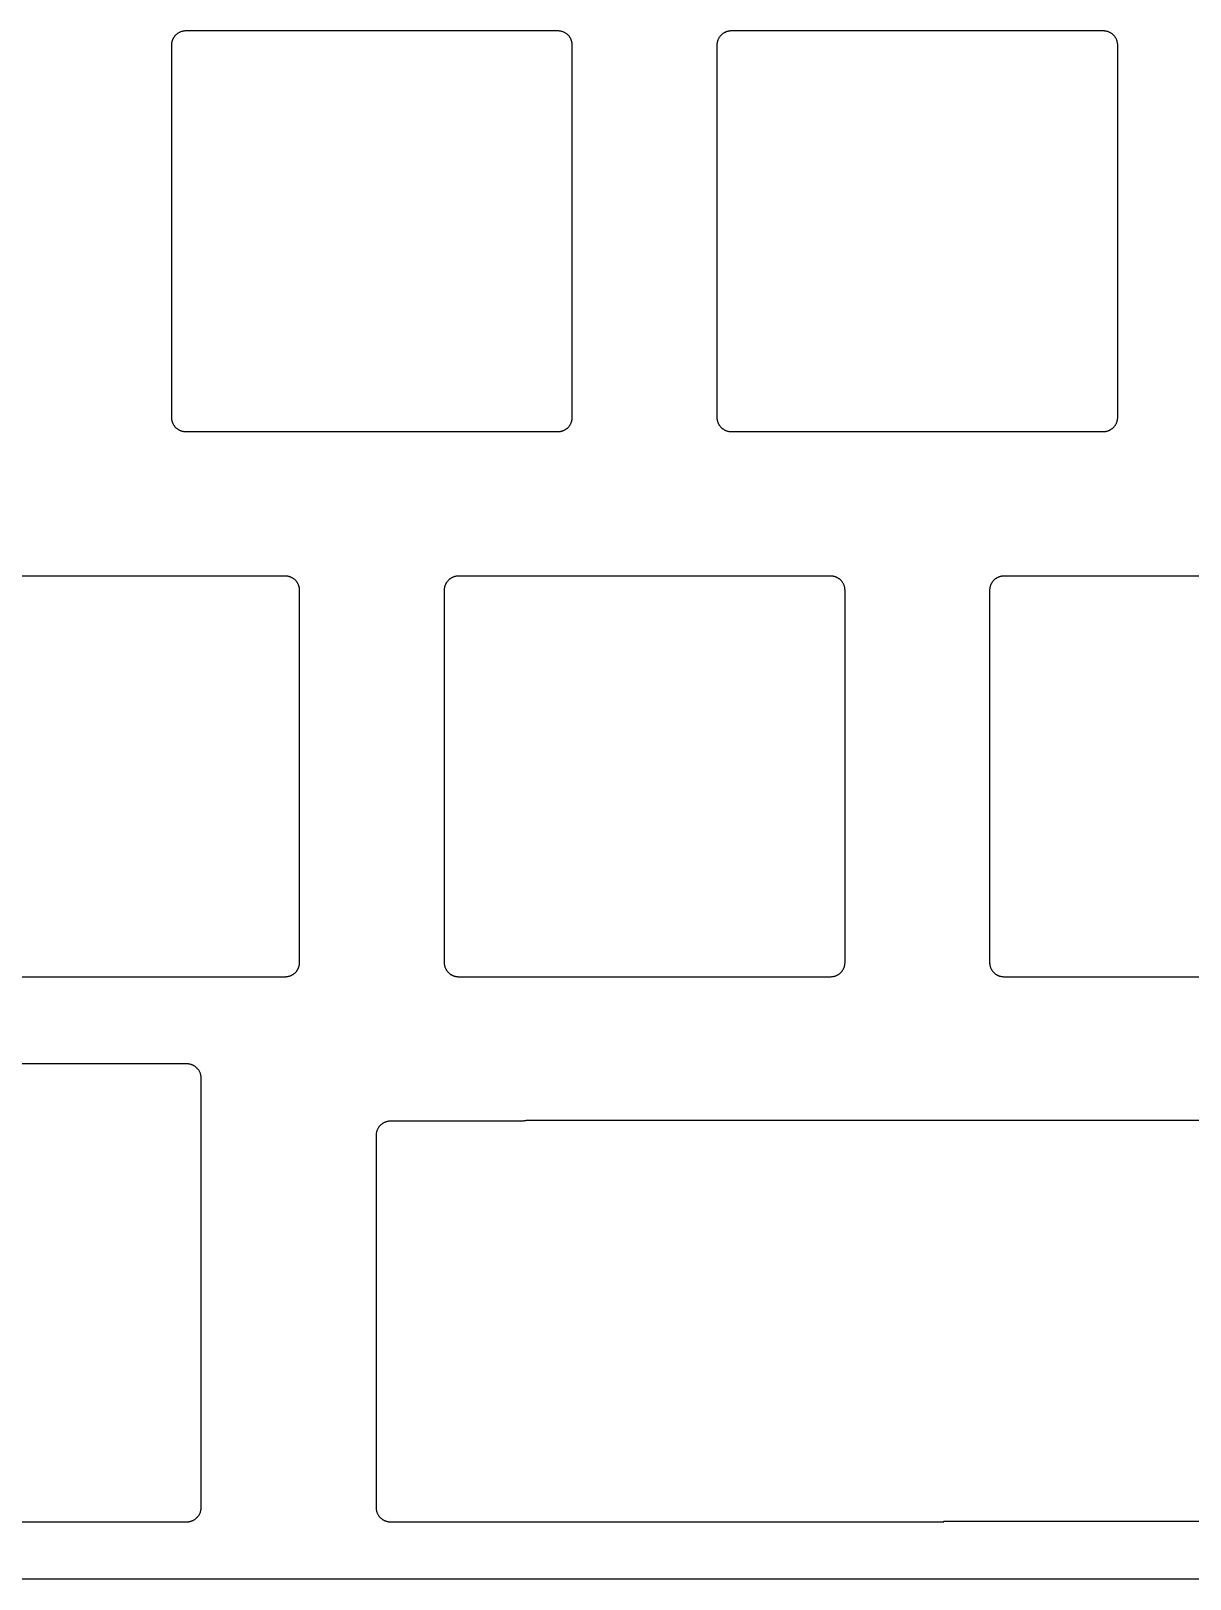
# Model space of a CAD drawing. Header units: millimetres. Extents: x -2014 to -1710, y 1046 to 1151.
# Drawn here: x -1907.1 to -1866.6, y 1051.6 to 1105.7 of the extents above; entities that cross this region are included whole.
import ezdxf

# ---------------------------------------------------------------- set-up
doc = ezdxf.new("R2010")
doc.units = ezdxf.units.MM
doc.layers.add('Layer 01', color=1, linetype='Continuous', true_color=0xff0000)

msp = doc.modelspace()

# ---------------------------------------------------------------- linework, layer by layer
at = {"layer": 'Layer 01', "color": 254, "true_color": 0xcad1ee}
for points in [[(-1901.71549, 1105.705865), (-1901.732561, 1105.705574), (-1901.749611, 1105.7047), (-1901.766622, 1105.703244), (-1901.783574, 1105.701208), (-1901.800445, 1105.698595), (-1901.817218, 1105.695407), (-1901.833872, 1105.691649), (-1901.850389, 1105.687324), (-1901.866748, 1105.682438), (-1901.88293, 1105.676996), (-1901.898917, 1105.671004), (-1901.914691, 1105.664471), (-1901.930232, 1105.657403), (-1901.945523, 1105.649808), (-1901.960545, 1105.641695), (-1901.975282, 1105.633075), (-1901.989716, 1105.623956), (-1902.00383, 1105.61435), (-1902.017608, 1105.604268), (-1902.031034, 1105.593721), (-1902.044092, 1105.582722), (-1902.056767, 1105.571283), (-1902.069044, 1105.559419), (-1902.080908, 1105.547142), (-1902.092347, 1105.534467), (-1902.103346, 1105.521409), (-1902.113893, 1105.507983), (-1902.123975, 1105.494205), (-1902.133581, 1105.480091), (-1902.1427, 1105.465657), (-1902.151321, 1105.45092), (-1902.159433, 1105.435898), (-1902.167028, 1105.420607), (-1902.174096, 1105.405066), (-1902.180629, 1105.389292), (-1902.186621, 1105.373305), (-1902.192063, 1105.357122), (-1902.196949, 1105.340764), (-1902.201274, 1105.324247), (-1902.205032, 1105.307593), (-1902.20822, 1105.29082), (-1902.210833, 1105.273949), (-1902.212869, 1105.256997), (-1902.214325, 1105.239986), (-1902.215199, 1105.222936), (-1902.21549, 1105.205865)], [(-1888.71549, 1105.705865), (-1901.71549, 1105.705865)], [(-1888.21549, 1105.205865), (-1888.215782, 1105.222936), (-1888.216656, 1105.239986), (-1888.218112, 1105.256997), (-1888.220147, 1105.273949), (-1888.222761, 1105.29082), (-1888.225948, 1105.307593), (-1888.229707, 1105.324247), (-1888.234032, 1105.340764), (-1888.238918, 1105.357122), (-1888.24436, 1105.373305), (-1888.250351, 1105.389292), (-1888.256885, 1105.405066), (-1888.263953, 1105.420607), (-1888.271548, 1105.435898), (-1888.27966, 1105.45092), (-1888.288281, 1105.465657), (-1888.297399, 1105.480091), (-1888.307005, 1105.494205), (-1888.317088, 1105.507983), (-1888.327635, 1105.521409), (-1888.338634, 1105.534467), (-1888.350072, 1105.547142), (-1888.361937, 1105.559419), (-1888.374214, 1105.571283), (-1888.386888, 1105.582722), (-1888.399946, 1105.593721), (-1888.413372, 1105.604268), (-1888.42715, 1105.61435), (-1888.441264, 1105.623956), (-1888.455698, 1105.633075), (-1888.470435, 1105.641695), (-1888.485458, 1105.649808), (-1888.500749, 1105.657403), (-1888.51629, 1105.664471), (-1888.532063, 1105.671004), (-1888.54805, 1105.676996), (-1888.564233, 1105.682438), (-1888.580592, 1105.687324), (-1888.597108, 1105.691649), (-1888.613762, 1105.695407), (-1888.630535, 1105.698595), (-1888.647407, 1105.701208), (-1888.664358, 1105.703244), (-1888.681369, 1105.7047), (-1888.69842, 1105.705574), (-1888.71549, 1105.705865)], [(-1882.66549, 1105.705865), (-1882.682561, 1105.705574), (-1882.699611, 1105.7047), (-1882.716622, 1105.703244), (-1882.733574, 1105.701208), (-1882.750445, 1105.698595), (-1882.767218, 1105.695407), (-1882.783872, 1105.691649), (-1882.800389, 1105.687324), (-1882.816748, 1105.682438), (-1882.83293, 1105.676996), (-1882.848917, 1105.671004), (-1882.864691, 1105.664471), (-1882.880232, 1105.657403), (-1882.895523, 1105.649808), (-1882.910545, 1105.641695), (-1882.925282, 1105.633075), (-1882.939716, 1105.623956), (-1882.95383, 1105.61435), (-1882.967608, 1105.604268), (-1882.981034, 1105.593721), (-1882.994092, 1105.582722), (-1883.006767, 1105.571283), (-1883.019044, 1105.559419), (-1883.030908, 1105.547142), (-1883.042347, 1105.534467), (-1883.053346, 1105.521409), (-1883.063893, 1105.507983), (-1883.073975, 1105.494205), (-1883.083581, 1105.480091), (-1883.0927, 1105.465657), (-1883.101321, 1105.45092), (-1883.109433, 1105.435898), (-1883.117028, 1105.420607), (-1883.124096, 1105.405066), (-1883.130629, 1105.389292), (-1883.136621, 1105.373305), (-1883.142063, 1105.357122), (-1883.146949, 1105.340764), (-1883.151274, 1105.324247), (-1883.155032, 1105.307593), (-1883.15822, 1105.29082), (-1883.160833, 1105.273949), (-1883.162869, 1105.256997), (-1883.164325, 1105.239986), (-1883.165199, 1105.222936), (-1883.16549, 1105.205865)], [(-1869.66549, 1105.705865), (-1882.66549, 1105.705865)], [(-1869.16549, 1105.205865), (-1869.165782, 1105.222936), (-1869.166656, 1105.239986), (-1869.168112, 1105.256997), (-1869.170147, 1105.273949), (-1869.172761, 1105.29082), (-1869.175948, 1105.307593), (-1869.179707, 1105.324247), (-1869.184032, 1105.340764), (-1869.188918, 1105.357122), (-1869.19436, 1105.373305), (-1869.200351, 1105.389292), (-1869.206885, 1105.405066), (-1869.213953, 1105.420607), (-1869.221548, 1105.435898), (-1869.22966, 1105.45092), (-1869.238281, 1105.465657), (-1869.247399, 1105.480091), (-1869.257005, 1105.494205), (-1869.267088, 1105.507983), (-1869.277635, 1105.521409), (-1869.288634, 1105.534467), (-1869.300072, 1105.547142), (-1869.311937, 1105.559419), (-1869.324214, 1105.571283), (-1869.336888, 1105.582722), (-1869.349946, 1105.593721), (-1869.363372, 1105.604268), (-1869.37715, 1105.61435), (-1869.391264, 1105.623956), (-1869.405698, 1105.633075), (-1869.420435, 1105.641695), (-1869.435458, 1105.649808), (-1869.450749, 1105.657403), (-1869.46629, 1105.664471), (-1869.482063, 1105.671004), (-1869.49805, 1105.676996), (-1869.514233, 1105.682438), (-1869.530592, 1105.687324), (-1869.547108, 1105.691649), (-1869.563762, 1105.695407), (-1869.580535, 1105.698595), (-1869.597407, 1105.701208), (-1869.614358, 1105.703244), (-1869.631369, 1105.7047), (-1869.64842, 1105.705574), (-1869.66549, 1105.705865)], [(-1902.21549, 1105.205865), (-1902.21549, 1092.205865)], [(-1888.21549, 1092.205865), (-1888.21549, 1105.205865)], [(-1883.16549, 1105.205865), (-1883.16549, 1092.205865)], [(-1869.16549, 1104.710788), (-1869.16549, 1105.205865)], [(-1869.165478, 1104.705847), (-1869.16549, 1104.710788)], [(-1869.165478, 1092.705847), (-1869.165478, 1104.705847)], [(-1869.16549, 1092.700906), (-1869.165478, 1092.705847)], [(-1869.16549, 1092.205865), (-1869.16549, 1092.700906)], [(-1902.21549, 1092.205865), (-1902.215199, 1092.188795), (-1902.214325, 1092.171744), (-1902.212869, 1092.154733), (-1902.210833, 1092.137782), (-1902.20822, 1092.12091), (-1902.205032, 1092.104137), (-1902.201274, 1092.087483), (-1902.196949, 1092.070967), (-1902.192063, 1092.054608), (-1902.186621, 1092.038425), (-1902.180629, 1092.022438), (-1902.174096, 1092.006665), (-1902.167028, 1091.991123), (-1902.159433, 1091.975833), (-1902.151321, 1091.96081), (-1902.1427, 1091.946073), (-1902.133581, 1091.931639), (-1902.123975, 1091.917525), (-1902.113893, 1091.903747), (-1902.103346, 1091.890321), (-1902.092347, 1091.877263), (-1902.080908, 1091.864589), (-1902.069044, 1091.852312), (-1902.056767, 1091.840447), (-1902.044092, 1091.829009), (-1902.031034, 1091.81801), (-1902.017608, 1091.807463), (-1902.00383, 1091.79738), (-1901.989716, 1091.787774), (-1901.975282, 1091.778656), (-1901.960545, 1091.770035), (-1901.945523, 1091.761923), (-1901.930232, 1091.754328), (-1901.914691, 1091.74726), (-1901.898917, 1091.740726), (-1901.88293, 1091.734735), (-1901.866748, 1091.729293), (-1901.850389, 1091.724407), (-1901.833872, 1091.720082), (-1901.817218, 1091.716323), (-1901.800445, 1091.713135), (-1901.783574, 1091.710522), (-1901.766622, 1091.708487), (-1901.749611, 1091.707031), (-1901.732561, 1091.706157), (-1901.71549, 1091.705865)], [(-1888.71549, 1091.705865), (-1888.69842, 1091.706157), (-1888.681369, 1091.707031), (-1888.664358, 1091.708487), (-1888.647407, 1091.710522), (-1888.630535, 1091.713135), (-1888.613762, 1091.716323), (-1888.597108, 1091.720082), (-1888.580592, 1091.724407), (-1888.564233, 1091.729293), (-1888.54805, 1091.734735), (-1888.532063, 1091.740726), (-1888.51629, 1091.74726), (-1888.500749, 1091.754328), (-1888.485458, 1091.761923), (-1888.470435, 1091.770035), (-1888.455698, 1091.778656), (-1888.441264, 1091.787774), (-1888.42715, 1091.79738), (-1888.413372, 1091.807463), (-1888.399946, 1091.81801), (-1888.386888, 1091.829009), (-1888.374214, 1091.840447), (-1888.361937, 1091.852312), (-1888.350072, 1091.864589), (-1888.338634, 1091.877263), (-1888.327635, 1091.890321), (-1888.317088, 1091.903747), (-1888.307005, 1091.917525), (-1888.297399, 1091.931639), (-1888.288281, 1091.946073), (-1888.27966, 1091.96081), (-1888.271548, 1091.975833), (-1888.263953, 1091.991123), (-1888.256885, 1092.006665), (-1888.250351, 1092.022438), (-1888.24436, 1092.038425), (-1888.238918, 1092.054608), (-1888.234032, 1092.070967), (-1888.229707, 1092.087483), (-1888.225948, 1092.104137), (-1888.222761, 1092.12091), (-1888.220147, 1092.137782), (-1888.218112, 1092.154733), (-1888.216656, 1092.171744), (-1888.215782, 1092.188795), (-1888.21549, 1092.205865)], [(-1883.16549, 1092.205865), (-1883.165199, 1092.188795), (-1883.164325, 1092.171744), (-1883.162869, 1092.154733), (-1883.160833, 1092.137782), (-1883.15822, 1092.12091), (-1883.155032, 1092.104137), (-1883.151274, 1092.087483), (-1883.146949, 1092.070967), (-1883.142063, 1092.054608), (-1883.136621, 1092.038425), (-1883.130629, 1092.022438), (-1883.124096, 1092.006665), (-1883.117028, 1091.991123), (-1883.109433, 1091.975833), (-1883.101321, 1091.96081), (-1883.0927, 1091.946073), (-1883.083581, 1091.931639), (-1883.073975, 1091.917525), (-1883.063893, 1091.903747), (-1883.053346, 1091.890321), (-1883.042347, 1091.877263), (-1883.030908, 1091.864589), (-1883.019044, 1091.852312), (-1883.006767, 1091.840447), (-1882.994092, 1091.829009), (-1882.981034, 1091.81801), (-1882.967608, 1091.807463), (-1882.95383, 1091.79738), (-1882.939716, 1091.787774), (-1882.925282, 1091.778656), (-1882.910545, 1091.770035), (-1882.895523, 1091.761923), (-1882.880232, 1091.754328), (-1882.864691, 1091.74726), (-1882.848917, 1091.740726), (-1882.83293, 1091.734735), (-1882.816748, 1091.729293), (-1882.800389, 1091.724407), (-1882.783872, 1091.720082), (-1882.767218, 1091.716323), (-1882.750445, 1091.713135), (-1882.733574, 1091.710522), (-1882.716622, 1091.708487), (-1882.699611, 1091.707031), (-1882.682561, 1091.706157), (-1882.66549, 1091.705865)], [(-1869.66549, 1091.705865), (-1869.64842, 1091.706157), (-1869.631369, 1091.707031), (-1869.614358, 1091.708487), (-1869.597407, 1091.710522), (-1869.580535, 1091.713135), (-1869.563762, 1091.716323), (-1869.547108, 1091.720082), (-1869.530592, 1091.724407), (-1869.514233, 1091.729293), (-1869.49805, 1091.734735), (-1869.482063, 1091.740726), (-1869.46629, 1091.74726), (-1869.450749, 1091.754328), (-1869.435458, 1091.761923), (-1869.420435, 1091.770035), (-1869.405698, 1091.778656), (-1869.391264, 1091.787774), (-1869.37715, 1091.79738), (-1869.363372, 1091.807463), (-1869.349946, 1091.81801), (-1869.336888, 1091.829009), (-1869.324214, 1091.840447), (-1869.311937, 1091.852312), (-1869.300072, 1091.864589), (-1869.288634, 1091.877263), (-1869.277635, 1091.890321), (-1869.267088, 1091.903747), (-1869.257005, 1091.917525), (-1869.247399, 1091.931639), (-1869.238281, 1091.946073), (-1869.22966, 1091.96081), (-1869.221548, 1091.975833), (-1869.213953, 1091.991123), (-1869.206885, 1092.006665), (-1869.200351, 1092.022438), (-1869.19436, 1092.038425), (-1869.188918, 1092.054608), (-1869.184032, 1092.070967), (-1869.179707, 1092.087483), (-1869.175948, 1092.104137), (-1869.172761, 1092.12091), (-1869.170147, 1092.137782), (-1869.168112, 1092.154733), (-1869.166656, 1092.171744), (-1869.165782, 1092.188795), (-1869.16549, 1092.205865)], [(-1901.71549, 1091.705865), (-1901.221548, 1091.705865)], [(-1901.221548, 1091.705865), (-1901.2155, 1091.705847)], [(-1901.2155, 1091.705847), (-1889.215486, 1091.705847)], [(-1889.215486, 1091.705847), (-1889.209445, 1091.705865)], [(-1889.209445, 1091.705865), (-1888.71549, 1091.705865)], [(-1882.66549, 1091.705865), (-1882.171529, 1091.705865)], [(-1882.171529, 1091.705865), (-1882.165481, 1091.705847)], [(-1882.165481, 1091.705847), (-1870.165478, 1091.705847)], [(-1870.165478, 1091.705847), (-1870.159427, 1091.705865)], [(-1870.159427, 1091.705865), (-1869.66549, 1091.705865)], [(-1898.24049, 1086.655865), (-1911.24049, 1086.655865)], [(-1897.74049, 1086.155865), (-1897.740782, 1086.172936), (-1897.741656, 1086.189986), (-1897.743112, 1086.206997), (-1897.745147, 1086.223949), (-1897.747761, 1086.24082), (-1897.750948, 1086.257593), (-1897.754707, 1086.274247), (-1897.759032, 1086.290764), (-1897.763918, 1086.307122), (-1897.76936, 1086.323305), (-1897.775351, 1086.339292), (-1897.781885, 1086.355066), (-1897.788953, 1086.370607), (-1897.796548, 1086.385898), (-1897.80466, 1086.40092), (-1897.813281, 1086.415657), (-1897.822399, 1086.430091), (-1897.832005, 1086.444205), (-1897.842088, 1086.457983), (-1897.852635, 1086.471409), (-1897.863634, 1086.484467), (-1897.875072, 1086.497142), (-1897.886937, 1086.509419), (-1897.899214, 1086.521283), (-1897.911888, 1086.532722), (-1897.924946, 1086.543721), (-1897.938372, 1086.554268), (-1897.95215, 1086.56435), (-1897.966264, 1086.573956), (-1897.980698, 1086.583075), (-1897.995435, 1086.591695), (-1898.010458, 1086.599808), (-1898.025749, 1086.607403), (-1898.04129, 1086.614471), (-1898.057063, 1086.621004), (-1898.07305, 1086.626996), (-1898.089233, 1086.632438), (-1898.105592, 1086.637324), (-1898.122108, 1086.641649), (-1898.138762, 1086.645407), (-1898.155535, 1086.648595), (-1898.172407, 1086.651208), (-1898.189358, 1086.653244), (-1898.206369, 1086.6547), (-1898.22342, 1086.655574), (-1898.24049, 1086.655865)], [(-1892.19049, 1086.655865), (-1892.207561, 1086.655574), (-1892.224611, 1086.6547), (-1892.241622, 1086.653244), (-1892.258574, 1086.651208), (-1892.275445, 1086.648595), (-1892.292218, 1086.645407), (-1892.308872, 1086.641649), (-1892.325389, 1086.637324), (-1892.341748, 1086.632438), (-1892.35793, 1086.626996), (-1892.373917, 1086.621004), (-1892.389691, 1086.614471), (-1892.405232, 1086.607403), (-1892.420523, 1086.599808), (-1892.435545, 1086.591695), (-1892.450282, 1086.583075), (-1892.464716, 1086.573956), (-1892.47883, 1086.56435), (-1892.492608, 1086.554268), (-1892.506034, 1086.543721), (-1892.519092, 1086.532722), (-1892.531767, 1086.521283), (-1892.544044, 1086.509419), (-1892.555908, 1086.497142), (-1892.567347, 1086.484467), (-1892.578346, 1086.471409), (-1892.588893, 1086.457983), (-1892.598975, 1086.444205), (-1892.608581, 1086.430091), (-1892.6177, 1086.415657), (-1892.626321, 1086.40092), (-1892.634433, 1086.385898), (-1892.642028, 1086.370607), (-1892.649096, 1086.355066), (-1892.655629, 1086.339292), (-1892.661621, 1086.323305), (-1892.667063, 1086.307122), (-1892.671949, 1086.290764), (-1892.676274, 1086.274247), (-1892.680032, 1086.257593), (-1892.68322, 1086.24082), (-1892.685833, 1086.223949), (-1892.687869, 1086.206997), (-1892.689325, 1086.189986), (-1892.690199, 1086.172936), (-1892.69049, 1086.155865)], [(-1879.19049, 1086.655865), (-1892.19049, 1086.655865)], [(-1878.69049, 1086.155865), (-1878.690782, 1086.172936), (-1878.691656, 1086.189986), (-1878.693112, 1086.206997), (-1878.695147, 1086.223949), (-1878.697761, 1086.24082), (-1878.700948, 1086.257593), (-1878.704707, 1086.274247), (-1878.709032, 1086.290764), (-1878.713918, 1086.307122), (-1878.71936, 1086.323305), (-1878.725351, 1086.339292), (-1878.731885, 1086.355066), (-1878.738953, 1086.370607), (-1878.746548, 1086.385898), (-1878.75466, 1086.40092), (-1878.763281, 1086.415657), (-1878.772399, 1086.430091), (-1878.782005, 1086.444205), (-1878.792088, 1086.457983), (-1878.802635, 1086.471409), (-1878.813634, 1086.484467), (-1878.825072, 1086.497142), (-1878.836937, 1086.509419), (-1878.849214, 1086.521283), (-1878.861888, 1086.532722), (-1878.874946, 1086.543721), (-1878.888372, 1086.554268), (-1878.90215, 1086.56435), (-1878.916264, 1086.573956), (-1878.930698, 1086.583075), (-1878.945435, 1086.591695), (-1878.960458, 1086.599808), (-1878.975749, 1086.607403), (-1878.99129, 1086.614471), (-1879.007063, 1086.621004), (-1879.02305, 1086.626996), (-1879.039233, 1086.632438), (-1879.055592, 1086.637324), (-1879.072108, 1086.641649), (-1879.088762, 1086.645407), (-1879.105535, 1086.648595), (-1879.122407, 1086.651208), (-1879.139358, 1086.653244), (-1879.156369, 1086.6547), (-1879.17342, 1086.655574), (-1879.19049, 1086.655865)], [(-1873.14049, 1086.655865), (-1873.157561, 1086.655574), (-1873.174611, 1086.6547), (-1873.191622, 1086.653244), (-1873.208574, 1086.651208), (-1873.225445, 1086.648595), (-1873.242218, 1086.645407), (-1873.258872, 1086.641649), (-1873.275389, 1086.637324), (-1873.291748, 1086.632438), (-1873.30793, 1086.626996), (-1873.323917, 1086.621004), (-1873.339691, 1086.614471), (-1873.355232, 1086.607403), (-1873.370523, 1086.599808), (-1873.385545, 1086.591695), (-1873.400282, 1086.583075), (-1873.414716, 1086.573956), (-1873.42883, 1086.56435), (-1873.442608, 1086.554268), (-1873.456034, 1086.543721), (-1873.469092, 1086.532722), (-1873.481767, 1086.521283), (-1873.494044, 1086.509419), (-1873.505908, 1086.497142), (-1873.517347, 1086.484467), (-1873.528346, 1086.471409), (-1873.538893, 1086.457983), (-1873.548975, 1086.444205), (-1873.558581, 1086.430091), (-1873.5677, 1086.415657), (-1873.576321, 1086.40092), (-1873.584433, 1086.385898), (-1873.592028, 1086.370607), (-1873.599096, 1086.355066), (-1873.605629, 1086.339292), (-1873.611621, 1086.323305), (-1873.617063, 1086.307122), (-1873.621949, 1086.290764), (-1873.626274, 1086.274247), (-1873.630032, 1086.257593), (-1873.63322, 1086.24082), (-1873.635833, 1086.223949), (-1873.637869, 1086.206997), (-1873.639325, 1086.189986), (-1873.640199, 1086.172936), (-1873.64049, 1086.155865)], [(-1860.14049, 1086.655865), (-1873.14049, 1086.655865)], [(-1897.74049, 1073.155865), (-1897.74049, 1086.155865)], [(-1892.69049, 1086.155865), (-1892.69049, 1073.155865)], [(-1878.69049, 1085.661911), (-1878.69049, 1086.155865)], [(-1873.64049, 1086.155865), (-1873.64049, 1073.155865)], [(-1878.690472, 1085.65587), (-1878.69049, 1085.661911)], [(-1878.690472, 1073.655856), (-1878.690472, 1085.65587)], [(-1878.69049, 1073.649808), (-1878.690472, 1073.655856)], [(-1878.69049, 1073.155865), (-1878.69049, 1073.649808)], [(-1898.24049, 1072.655865), (-1898.22342, 1072.656157), (-1898.206369, 1072.657031), (-1898.189358, 1072.658487), (-1898.172407, 1072.660522), (-1898.155535, 1072.663135), (-1898.138762, 1072.666323), (-1898.122108, 1072.670082), (-1898.105592, 1072.674407), (-1898.089233, 1072.679293), (-1898.07305, 1072.684735), (-1898.057063, 1072.690726), (-1898.04129, 1072.69726), (-1898.025749, 1072.704328), (-1898.010458, 1072.711923), (-1897.995435, 1072.720035), (-1897.980698, 1072.728656), (-1897.966264, 1072.737774), (-1897.95215, 1072.74738), (-1897.938372, 1072.757463), (-1897.924946, 1072.76801), (-1897.911888, 1072.779009), (-1897.899214, 1072.790447), (-1897.886937, 1072.802312), (-1897.875072, 1072.814589), (-1897.863634, 1072.827263), (-1897.852635, 1072.840321), (-1897.842088, 1072.853747), (-1897.832005, 1072.867525), (-1897.822399, 1072.881639), (-1897.813281, 1072.896073), (-1897.80466, 1072.91081), (-1897.796548, 1072.925833), (-1897.788953, 1072.941123), (-1897.781885, 1072.956665), (-1897.775351, 1072.972438), (-1897.76936, 1072.988425), (-1897.763918, 1073.004608), (-1897.759032, 1073.020967), (-1897.754707, 1073.037483), (-1897.750948, 1073.054137), (-1897.747761, 1073.07091), (-1897.745147, 1073.087782), (-1897.743112, 1073.104733), (-1897.741656, 1073.121744), (-1897.740782, 1073.138795), (-1897.74049, 1073.155865)], [(-1892.69049, 1073.155865), (-1892.690199, 1073.138795), (-1892.689325, 1073.121744), (-1892.687869, 1073.104733), (-1892.685833, 1073.087782), (-1892.68322, 1073.07091), (-1892.680032, 1073.054137), (-1892.676274, 1073.037483), (-1892.671949, 1073.020967), (-1892.667063, 1073.004608), (-1892.661621, 1072.988425), (-1892.655629, 1072.972438), (-1892.649096, 1072.956665), (-1892.642028, 1072.941123), (-1892.634433, 1072.925833), (-1892.626321, 1072.91081), (-1892.6177, 1072.896073), (-1892.608581, 1072.881639), (-1892.598975, 1072.867525), (-1892.588893, 1072.853747), (-1892.578346, 1072.840321), (-1892.567347, 1072.827263), (-1892.555908, 1072.814589), (-1892.544044, 1072.802312), (-1892.531767, 1072.790447), (-1892.519092, 1072.779009), (-1892.506034, 1072.76801), (-1892.492608, 1072.757463), (-1892.47883, 1072.74738), (-1892.464716, 1072.737774), (-1892.450282, 1072.728656), (-1892.435545, 1072.720035), (-1892.420523, 1072.711923), (-1892.405232, 1072.704328), (-1892.389691, 1072.69726), (-1892.373917, 1072.690726), (-1892.35793, 1072.684735), (-1892.341748, 1072.679293), (-1892.325389, 1072.674407), (-1892.308872, 1072.670082), (-1892.292218, 1072.666323), (-1892.275445, 1072.663135), (-1892.258574, 1072.660522), (-1892.241622, 1072.658487), (-1892.224611, 1072.657031), (-1892.207561, 1072.656157), (-1892.19049, 1072.655865)], [(-1879.19049, 1072.655865), (-1879.17342, 1072.656157), (-1879.156369, 1072.657031), (-1879.139358, 1072.658487), (-1879.122407, 1072.660522), (-1879.105535, 1072.663135), (-1879.088762, 1072.666323), (-1879.072108, 1072.670082), (-1879.055592, 1072.674407), (-1879.039233, 1072.679293), (-1879.02305, 1072.684735), (-1879.007063, 1072.690726), (-1878.99129, 1072.69726), (-1878.975749, 1072.704328), (-1878.960458, 1072.711923), (-1878.945435, 1072.720035), (-1878.930698, 1072.728656), (-1878.916264, 1072.737774), (-1878.90215, 1072.74738), (-1878.888372, 1072.757463), (-1878.874946, 1072.76801), (-1878.861888, 1072.779009), (-1878.849214, 1072.790447), (-1878.836937, 1072.802312), (-1878.825072, 1072.814589), (-1878.813634, 1072.827263), (-1878.802635, 1072.840321), (-1878.792088, 1072.853747), (-1878.782005, 1072.867525), (-1878.772399, 1072.881639), (-1878.763281, 1072.896073), (-1878.75466, 1072.91081), (-1878.746548, 1072.925833), (-1878.738953, 1072.941123), (-1878.731885, 1072.956665), (-1878.725351, 1072.972438), (-1878.71936, 1072.988425), (-1878.713918, 1073.004608), (-1878.709032, 1073.020967), (-1878.704707, 1073.037483), (-1878.700948, 1073.054137), (-1878.697761, 1073.07091), (-1878.695147, 1073.087782), (-1878.693112, 1073.104733), (-1878.691656, 1073.121744), (-1878.690782, 1073.138795), (-1878.69049, 1073.155865)], [(-1873.64049, 1073.155865), (-1873.640199, 1073.138795), (-1873.639325, 1073.121744), (-1873.637869, 1073.104733), (-1873.635833, 1073.087782), (-1873.63322, 1073.07091), (-1873.630032, 1073.054137), (-1873.626274, 1073.037483), (-1873.621949, 1073.020967), (-1873.617063, 1073.004608), (-1873.611621, 1072.988425), (-1873.605629, 1072.972438), (-1873.599096, 1072.956665), (-1873.592028, 1072.941123), (-1873.584433, 1072.925833), (-1873.576321, 1072.91081), (-1873.5677, 1072.896073), (-1873.558581, 1072.881639), (-1873.548975, 1072.867525), (-1873.538893, 1072.853747), (-1873.528346, 1072.840321), (-1873.517347, 1072.827263), (-1873.505908, 1072.814589), (-1873.494044, 1072.802312), (-1873.481767, 1072.790447), (-1873.469092, 1072.779009), (-1873.456034, 1072.76801), (-1873.442608, 1072.757463), (-1873.42883, 1072.74738), (-1873.414716, 1072.737774), (-1873.400282, 1072.728656), (-1873.385545, 1072.720035), (-1873.370523, 1072.711923), (-1873.355232, 1072.704328), (-1873.339691, 1072.69726), (-1873.323917, 1072.690726), (-1873.30793, 1072.684735), (-1873.291748, 1072.679293), (-1873.275389, 1072.674407), (-1873.258872, 1072.670082), (-1873.242218, 1072.666323), (-1873.225445, 1072.663135), (-1873.208574, 1072.660522), (-1873.191622, 1072.658487), (-1873.174611, 1072.657031), (-1873.157561, 1072.656157), (-1873.14049, 1072.655865)], [(-1911.24049, 1072.655865), (-1898.24049, 1072.655865)], [(-1892.19049, 1072.655865), (-1879.19049, 1072.655865)], [(-1873.14049, 1072.655865), (-1860.14049, 1072.655865)], [(-1901.676944, 1069.609283), (-1912.439465, 1069.609283)], [(-1901.176944, 1069.109283), (-1901.177235, 1069.126353), (-1901.178109, 1069.143404), (-1901.179565, 1069.160415), (-1901.181601, 1069.177366), (-1901.184214, 1069.194238), (-1901.187402, 1069.211011), (-1901.19116, 1069.227665), (-1901.195485, 1069.244181), (-1901.200371, 1069.26054), (-1901.205813, 1069.276723), (-1901.211804, 1069.29271), (-1901.218338, 1069.308483), (-1901.225406, 1069.324025), (-1901.233001, 1069.339315), (-1901.241113, 1069.354338), (-1901.249734, 1069.369075), (-1901.258853, 1069.383509), (-1901.268459, 1069.397623), (-1901.278541, 1069.411401), (-1901.289088, 1069.424827), (-1901.300087, 1069.437885), (-1901.311526, 1069.450559), (-1901.32339, 1069.462836), (-1901.335667, 1069.474701), (-1901.348342, 1069.486139), (-1901.3614, 1069.497139), (-1901.374826, 1069.507685), (-1901.388604, 1069.517768), (-1901.402718, 1069.527374), (-1901.417152, 1069.536493), (-1901.431889, 1069.545113), (-1901.446911, 1069.553226), (-1901.462202, 1069.56082), (-1901.477743, 1069.567889), (-1901.493517, 1069.574422), (-1901.509504, 1069.580413), (-1901.525686, 1069.585855), (-1901.542045, 1069.590742), (-1901.558562, 1069.595066), (-1901.575216, 1069.598825), (-1901.591989, 1069.602013), (-1901.60886, 1069.604626), (-1901.625812, 1069.606662), (-1901.642823, 1069.608117), (-1901.659873, 1069.608991), (-1901.676944, 1069.609283)], [(-1901.176944, 1054.105857), (-1901.176944, 1069.109283)], [(-1894.568749, 1067.605869), (-1894.585819, 1067.605577), (-1894.60287, 1067.604703), (-1894.619881, 1067.603247), (-1894.636832, 1067.601212), (-1894.653704, 1067.598599), (-1894.670477, 1067.595411), (-1894.687131, 1067.591652), (-1894.703647, 1067.587327), (-1894.720006, 1067.582441), (-1894.736189, 1067.576999), (-1894.752176, 1067.571008), (-1894.767949, 1067.564474), (-1894.783491, 1067.557406), (-1894.798781, 1067.549811), (-1894.813804, 1067.541699), (-1894.828541, 1067.533079), (-1894.842975, 1067.52396), (-1894.857089, 1067.514354), (-1894.870867, 1067.504271), (-1894.884293, 1067.493724), (-1894.897351, 1067.482725), (-1894.910026, 1067.471287), (-1894.922302, 1067.459422), (-1894.934167, 1067.447145), (-1894.945605, 1067.434471), (-1894.956605, 1067.421413), (-1894.967151, 1067.407987), (-1894.977234, 1067.394209), (-1894.98684, 1067.380095), (-1894.995959, 1067.365661), (-1895.004579, 1067.350924), (-1895.012692, 1067.335901), (-1895.020286, 1067.320611), (-1895.027355, 1067.305069), (-1895.033888, 1067.289296), (-1895.039879, 1067.273309), (-1895.045321, 1067.257126), (-1895.050208, 1067.240767), (-1895.054532, 1067.224251), (-1895.058291, 1067.207597), (-1895.061479, 1067.190824), (-1895.064092, 1067.173952), (-1895.066128, 1067.157001), (-1895.067583, 1067.13999), (-1895.068457, 1067.122939), (-1895.068749, 1067.105869)], [(-1889.946014, 1067.605869), (-1894.568749, 1067.605869)], [(-1889.809187, 1067.624955), (-1889.826508, 1067.624655), (-1889.843808, 1067.623755), (-1889.861067, 1067.622256), (-1889.878263, 1067.62016), (-1889.895376, 1067.61747), (-1889.912386, 1067.614189), (-1889.929272, 1067.61032), (-1889.946014, 1067.605869)], [(-1865.441427, 1067.624955), (-1889.809187, 1067.624955)], [(-1895.068749, 1067.105869), (-1895.068749, 1054.105864)], [(-1901.676944, 1053.605857), (-1901.659873, 1053.606149), (-1901.642823, 1053.607023), (-1901.625812, 1053.608479), (-1901.60886, 1053.610514), (-1901.591989, 1053.613128), (-1901.575216, 1053.616315), (-1901.558562, 1053.620074), (-1901.542045, 1053.624399), (-1901.525686, 1053.629285), (-1901.509504, 1053.634727), (-1901.493517, 1053.640718), (-1901.477743, 1053.647252), (-1901.462202, 1053.65432), (-1901.446911, 1053.661915), (-1901.431889, 1053.670027), (-1901.417152, 1053.678648), (-1901.402718, 1053.687766), (-1901.388604, 1053.697373), (-1901.374826, 1053.707455), (-1901.3614, 1053.718002), (-1901.348342, 1053.729001), (-1901.335667, 1053.740439), (-1901.32339, 1053.752304), (-1901.311526, 1053.764581), (-1901.300087, 1053.777256), (-1901.289088, 1053.790313), (-1901.278541, 1053.803739), (-1901.268459, 1053.817517), (-1901.258853, 1053.831632), (-1901.249734, 1053.846065), (-1901.241113, 1053.860802), (-1901.233001, 1053.875825), (-1901.225406, 1053.891116), (-1901.218338, 1053.906657), (-1901.211804, 1053.92243), (-1901.205813, 1053.938418), (-1901.200371, 1053.9546), (-1901.195485, 1053.970959), (-1901.19116, 1053.987475), (-1901.187402, 1054.004129), (-1901.184214, 1054.020902), (-1901.181601, 1054.037774), (-1901.179565, 1054.054725), (-1901.178109, 1054.071736), (-1901.177235, 1054.088787), (-1901.176944, 1054.105857)], [(-1895.068749, 1054.105864), (-1895.068457, 1054.088794), (-1895.067583, 1054.071743), (-1895.066128, 1054.054732), (-1895.064092, 1054.037781), (-1895.061479, 1054.020909), (-1895.058291, 1054.004136), (-1895.054532, 1053.987482), (-1895.050208, 1053.970966), (-1895.045321, 1053.954607), (-1895.039879, 1053.938424), (-1895.033888, 1053.922437), (-1895.027355, 1053.906664), (-1895.020286, 1053.891122), (-1895.012692, 1053.875832), (-1895.004579, 1053.860809), (-1894.995959, 1053.846072), (-1894.98684, 1053.831638), (-1894.977234, 1053.817524), (-1894.967151, 1053.803746), (-1894.956605, 1053.79032), (-1894.945605, 1053.777262), (-1894.934167, 1053.764588), (-1894.922302, 1053.752311), (-1894.910026, 1053.740446), (-1894.897351, 1053.729008), (-1894.884293, 1053.718009), (-1894.870867, 1053.707462), (-1894.857089, 1053.697379), (-1894.842975, 1053.687773), (-1894.828541, 1053.678654), (-1894.813804, 1053.670034), (-1894.798781, 1053.661922), (-1894.783491, 1053.654327), (-1894.767949, 1053.647259), (-1894.752176, 1053.640725), (-1894.736189, 1053.634734), (-1894.720006, 1053.629292), (-1894.703647, 1053.624406), (-1894.687131, 1053.620081), (-1894.670477, 1053.616322), (-1894.653704, 1053.613134), (-1894.636832, 1053.610521), (-1894.619881, 1053.608486), (-1894.60287, 1053.60703), (-1894.585819, 1053.606156), (-1894.568749, 1053.605864)], [(-1936.315433, 1053.605857), (-1901.676944, 1053.605857)], [(-1894.568749, 1053.605864), (-1875.242448, 1053.605864)], [(-1875.242448, 1053.605864), (-1875.242448, 1053.624955)], [(-1875.242448, 1053.624955), (-1865.077191, 1053.624955)], [(-1786.469375, 1051.605856), (-1956.3366, 1051.605856)]]:
    msp.add_lwpolyline(points, dxfattribs=at)

doc.saveas('drawing.dxf')
